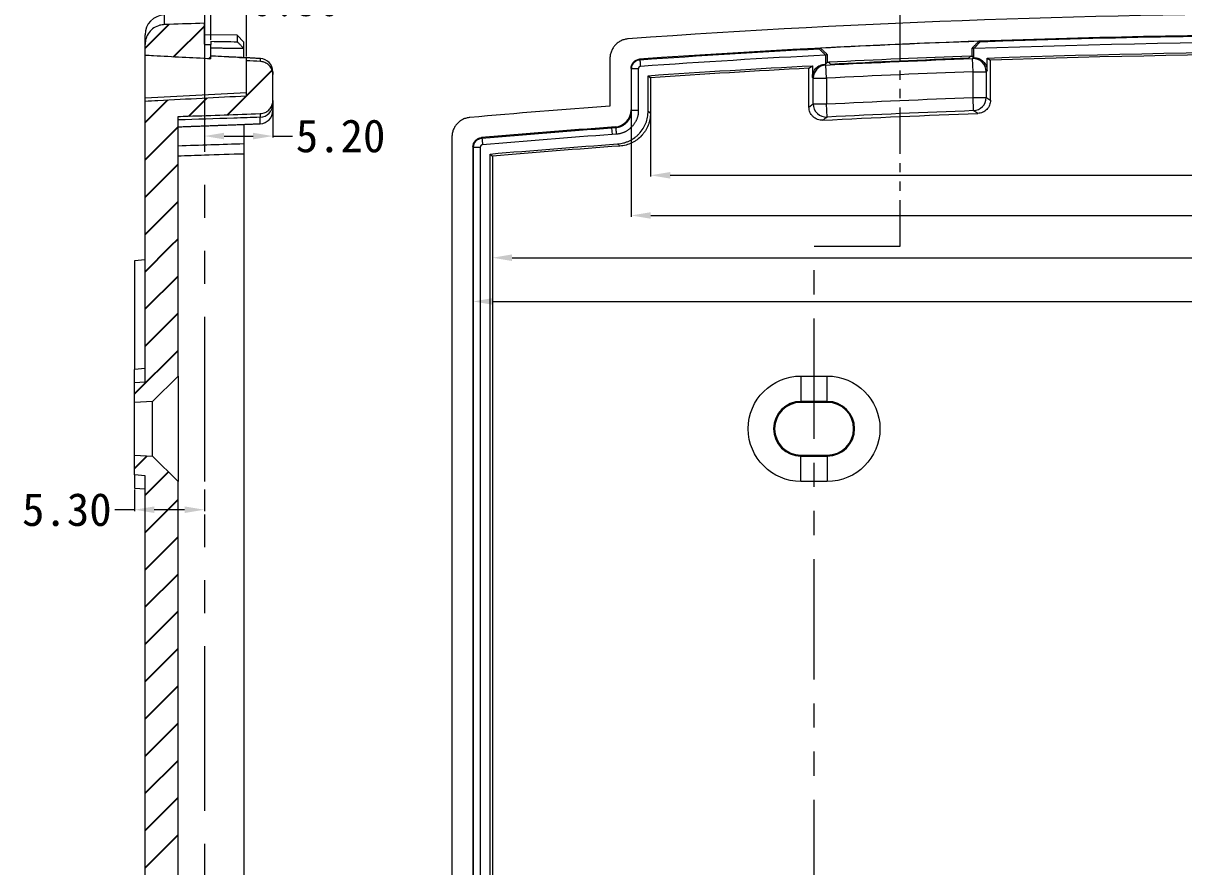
# Model space of a CAD drawing. Extents: x 28 to 864, y 245 to 592.
# Drawn here: x 688 to 776.2, y 494.8 to 558.8 of the extents above; entities that cross this region are included whole.
import ezdxf

# ---------------------------------------------------------------- set-up
doc = ezdxf.new("R2010")
doc.units = 0
doc.header["$MEASUREMENT"] = 0
doc.linetypes.add('PHANTOM', pattern=[2.5, 1.25, -0.25, 0.25, -0.25, 0.25, -0.25])
doc.layers.add('10', color=7, linetype='Continuous')
doc.layers.add('20', color=7, linetype='Continuous')
doc.dimstyles.new('2', dxfattribs={"dimtxt": 2.5, "dimasz": 1.5, "dimexe": 0.1, "dimexo": 0.1, "dimgap": 0.1, "dimtad": 0, "dimzin": 0, "dimdsep": 46, "dimtxsty": 'Standard', "dimcen": 0, "dimclrd": 4, "dimclre": 4, "dimclrt": 3, "dimadec": 1, "dimazin": 0, "dimtfac": 1, "dimtofl": 0, "dimtmove": 0, "dimatfit": 3, "dimfxl": 0.18, "dimtolj": 1, "dimtzin": 0, "dimlwd": 9, "dimlwe": 9, "dimarcsym": 0})

# ---------------------------------------------------------------- blocks, each defined once
blk = doc.blocks.new('HATCH7')
at = {"color": 200, "linetype": 'Continuous'}
for p, q in [((643.46, 249.089), (645.258, 250.885)), ((645.622, 248.422), (647.96, 250.758)), ((648.311, 248.281), (648.46, 248.43)), ((649.718, 244.033), (653.099, 247.411)), ((643.46, 243.435), (645.188, 245.161)), ((646.786, 243.931), (648.174, 245.318)), ((643.46, 240.608), (645.96, 243.106)), ((643.46, 237.781), (645.96, 240.279)), ((643.46, 234.954), (645.96, 237.452)), ((645.391, 234.056), (645.96, 234.625)), ((643.46, 232.127), (645.391, 234.056)), ((643.46, 229.3), (645.96, 231.798)), ((643.46, 226.473), (645.96, 228.971)), ((642.66, 222.847), (645.96, 226.144)), ((642.66, 217.193), (643.628, 218.16)), ((643.46, 215.165), (645.234, 216.937)), ((643.46, 212.338), (645.96, 214.836)), ((643.46, 209.511), (645.96, 212.009)), ((643.46, 206.684), (645.96, 209.182)), ((643.46, 203.857), (645.96, 206.355)), ((643.46, 201.03), (645.96, 203.528)), ((643.46, 198.203), (645.96, 200.701)), ((643.46, 195.376), (645.96, 197.874)), ((643.46, 192.549), (645.96, 195.047)), ((643.46, 189.722), (645.96, 192.22)), ((643.46, 186.895), (645.96, 189.393))]:
    blk.add_line(p, q, dxfattribs=at)
blk = doc.blocks.new('*D101')
at = {"color": 4, "linetype": 'Continuous', "lineweight": 9}
for p, q in [((735.656, 551.849), (735.656, 547.139)), ((840.512, 551.849), (840.512, 547.139)), ((737.156, 547.239), (782.359, 547.239)), ((839.012, 547.239), (793.809, 547.239))]:
    blk.add_line(p, q, dxfattribs=at)
for points in [[(737.156, 547.489), (737.156, 546.989), (735.656, 547.239)], [(839.012, 547.489), (839.012, 546.989), (840.512, 547.239)]]:
    blk.add_solid(points, dxfattribs=at)
at = {"layer": 'Defpoints', "color": 0, "linetype": 'Continuous', "lineweight": 9}
for p in [(735.656, 551.949), (840.512, 551.949), (840.512, 547.239)]:
    blk.add_point(p, dxfattribs=at)
at = {"color": 3, "linetype": 'Continuous', "lineweight": 9, "insert": (788.084, 547.239), "char_height": 2.5, "attachment_point": 5}
blk.add_mtext('\\A1;104.86', dxfattribs=at)
blk = doc.blocks.new('*D102')
at = {"color": 4, "linetype": 'Continuous', "lineweight": 9}
for p, q in [((734.184, 552.103), (734.184, 544.09)), ((841.984, 552.103), (841.984, 544.09)), ((735.684, 544.19), (782.567, 544.19)), ((840.484, 544.19), (793.601, 544.19))]:
    blk.add_line(p, q, dxfattribs=at)
for points in [[(735.684, 544.44), (735.684, 543.94), (734.184, 544.19)], [(840.484, 544.44), (840.484, 543.94), (841.984, 544.19)]]:
    blk.add_solid(points, dxfattribs=at)
at = {"layer": 'Defpoints', "color": 0, "linetype": 'Continuous', "lineweight": 9}
for p in [(734.184, 552.203), (841.984, 552.203), (734.184, 544.19)]:
    blk.add_point(p, dxfattribs=at)
at = {"color": 3, "linetype": 'Continuous', "lineweight": 9, "insert": (788.084, 544.19), "char_height": 2.5, "attachment_point": 5}
blk.add_mtext('\\A1;107.80', dxfattribs=at)
blk = doc.blocks.new('*D103')
at = {"color": 4, "linetype": 'Continuous', "lineweight": 9}
for p, q in [((725.156, 540.983), (781.667, 540.983)), ((851.012, 540.983), (793.533, 540.983))]:
    blk.add_line(p, q, dxfattribs=at)
for points in [[(725.156, 541.233), (725.156, 540.733), (723.656, 540.983)], [(851.012, 541.233), (851.012, 540.733), (852.512, 540.983)]]:
    blk.add_solid(points, dxfattribs=at)
at = {"layer": 'Defpoints', "color": 0, "linetype": 'Continuous', "lineweight": 9}
for p in [(723.656, 540.983), (852.512, 540.983), (852.512, 540.983)]:
    blk.add_point(p, dxfattribs=at)
at = {"color": 3, "linetype": 'Continuous', "lineweight": 9, "insert": (787.6, 540.983), "char_height": 2.5, "attachment_point": 5}
blk.add_mtext('\\A1;128.86', dxfattribs=at)
blk = doc.blocks.new('*D104')
at = {"color": 4, "linetype": 'Continuous', "lineweight": 9}
for p, q in [((723.684, 537.665), (782.333, 537.665)), ((852.484, 537.665), (792.95, 537.665))]:
    blk.add_line(p, q, dxfattribs=at)
for points in [[(723.684, 537.915), (723.684, 537.415), (722.184, 537.665)], [(852.484, 537.915), (852.484, 537.415), (853.984, 537.665)]]:
    blk.add_solid(points, dxfattribs=at)
at = {"layer": 'Defpoints', "color": 0, "linetype": 'Continuous', "lineweight": 9}
for p in [(722.184, 537.665), (853.984, 537.665), (853.984, 537.665)]:
    blk.add_point(p, dxfattribs=at)
at = {"color": 3, "linetype": 'Continuous', "lineweight": 9, "insert": (787.641, 537.665), "char_height": 2.5, "attachment_point": 5}
blk.add_mtext('\\A1;131.80', dxfattribs=at)
blk = doc.blocks.new('*D119')
at = {"color": 4, "linetype": 'Continuous', "lineweight": 9}
for p, q in [((701.788, 561.409), (701.788, 560.453)), ((700.288, 560.553), (698.788, 560.553)), ((702.288, 557.506), (702.288, 560.653)), ((703.788, 560.553), (705.288, 560.553))]:
    blk.add_line(p, q, dxfattribs=at)
for points in [[(700.288, 560.803), (700.288, 560.303), (701.788, 560.553)], [(703.788, 560.803), (703.788, 560.303), (702.288, 560.553)]]:
    blk.add_solid(points, dxfattribs=at)
at = {"layer": 'Defpoints', "color": 0, "linetype": 'Continuous', "lineweight": 9}
for p in [(701.788, 561.509), (702.288, 560.553), (702.288, 557.406)]:
    blk.add_point(p, dxfattribs=at)
at = {"color": 3, "linetype": 'Continuous', "lineweight": 9, "insert": (708.722, 560.553), "char_height": 2.5, "attachment_point": 5}
blk.add_mtext('\\A1;0.50', dxfattribs=at)
blk = doc.blocks.new('*D120')
at = {"color": 4, "linetype": 'Continuous', "lineweight": 9}
for p, q in [((700.288, 563.646), (698.788, 563.646)), ((701.788, 561.609), (701.788, 563.746)), ((704.988, 556.241), (704.988, 563.746)), ((706.488, 563.646), (707.988, 563.646))]:
    blk.add_line(p, q, dxfattribs=at)
for points in [[(700.288, 563.896), (700.288, 563.396), (701.788, 563.646)], [(706.488, 563.896), (706.488, 563.396), (704.988, 563.646)]]:
    blk.add_solid(points, dxfattribs=at)
at = {"layer": 'Defpoints', "color": 0, "linetype": 'Continuous', "lineweight": 9}
for p in [(704.988, 563.646), (701.788, 561.509), (704.988, 556.141)]:
    blk.add_point(p, dxfattribs=at)
at = {"color": 3, "linetype": 'Continuous', "lineweight": 9, "insert": (711.63, 563.646), "char_height": 2.5, "attachment_point": 5}
blk.add_mtext('\\A1;3.20', dxfattribs=at)
blk = doc.blocks.new('*D121')
at = {"color": 4, "linetype": 'Continuous', "lineweight": 9}
for p, q in [((696.488, 523.409), (696.488, 521.762)), ((701.788, 523.409), (701.788, 521.762)), ((696.488, 521.862), (694.988, 521.862)), ((700.288, 521.862), (697.988, 521.862))]:
    blk.add_line(p, q, dxfattribs=at)
for points in [[(697.988, 522.112), (697.988, 521.612), (696.488, 521.862)], [(700.288, 522.112), (700.288, 521.612), (701.788, 521.862)]]:
    blk.add_solid(points, dxfattribs=at)
at = {"layer": 'Defpoints', "color": 0, "linetype": 'Continuous', "lineweight": 9}
for p in [(696.488, 523.509), (701.788, 523.509), (696.488, 521.862)]:
    blk.add_point(p, dxfattribs=at)
at = {"color": 3, "linetype": 'Continuous', "lineweight": 9, "insert": (691.347, 521.862), "char_height": 2.5, "attachment_point": 5}
blk.add_mtext('\\A1;5.30', dxfattribs=at)
blk = doc.blocks.new('*D126')
at = {"color": 4, "linetype": 'Continuous', "lineweight": 9}
for p, q in [((708.388, 381.44), (710.436, 381.511)), ((701.788, 374.163), (701.788, 372.556))]:
    blk.add_line(p, q, dxfattribs=at)
for start, end in [(348.63045, 351.93905), (280.06095, 283.36955)]:
    blk.add_arc((701.788, 381.209), 8.553, start, end, dxfattribs=at)
for points in [[(710.007, 380.023), (710.507, 379.996), (710.336, 381.508)], [(703.304, 372.538), (703.261, 373.036), (701.788, 372.656)]]:
    blk.add_solid(points, dxfattribs=at)
at = {"layer": 'Defpoints', "color": 0, "linetype": 'Continuous', "lineweight": 9}
for p in [(701.788, 561.509), (704.288, 381.296), (708.288, 381.436), (701.788, 374.263), (706.151, 373.852)]:
    blk.add_point(p, dxfattribs=at)
at = {"color": 3, "linetype": 'Continuous', "lineweight": 9, "insert": (707.941, 375.267), "char_height": 2.5, "attachment_point": 5, "rotation": 46}
blk.add_mtext('\\A1;92.0°', dxfattribs=at)
blk = doc.blocks.new('*D131')
at = {"color": 4, "linetype": 'Continuous', "lineweight": 9}
for p, q in [((706.988, 552.818), (706.988, 550.116)), ((701.788, 550.891), (701.788, 550.116)), ((703.288, 550.216), (705.488, 550.216)), ((706.988, 550.216), (708.488, 550.216))]:
    blk.add_line(p, q, dxfattribs=at)
for points in [[(703.288, 550.466), (703.288, 549.966), (701.788, 550.216)], [(705.488, 550.466), (705.488, 549.966), (706.988, 550.216)]]:
    blk.add_solid(points, dxfattribs=at)
at = {"layer": 'Defpoints', "color": 0, "linetype": 'Continuous', "lineweight": 9}
for p in [(706.988, 552.918), (701.788, 550.991), (706.988, 550.216)]:
    blk.add_point(p, dxfattribs=at)
at = {"color": 3, "linetype": 'Continuous', "lineweight": 9, "insert": (712.13, 550.216), "char_height": 2.5, "attachment_point": 5}
blk.add_mtext('\\A1;5.20', dxfattribs=at)

msp = doc.modelspace()

# ---------------------------------------------------------------- linework, layer by layer
at = {"linetype": 'Continuous', "lineweight": 9}
for p, q in [((761.215, 556.139), (761.477, 555.973)), ((747.691, 555.367), (747.953, 555.556)), ((747.691, 552.415), (748.019, 552.651))]:
    msp.add_line(p, q, dxfattribs=at)
at = {"layer": '10', "color": 1, "linetype": 'PHANTOM', "lineweight": 9, "ltscale": 10}
msp.add_line((701.788, 561.509), (701.788, 374.263), dxfattribs=at)
at = {"layer": '20', "color": 1, "linetype": 'PHANTOM', "lineweight": 9, "ltscale": 2.80787}
msp.add_line((754.624, 541.854), (754.624, 561.509), dxfattribs=at)
at = {"layer": '20', "color": 7, "linetype": 'Continuous', "lineweight": 9}
for p, q in [((698.736, 559.403), (698.736, 558.671)), ((701.788, 557.177), (701.788, 558.778)), ((697.288, 557.171), (697.288, 557.904)), ((704.288, 557.866), (701.788, 557.909)), ((704.288, 557.866), (704.288, 557.374)), ((704.793, 557.352), (704.288, 557.866)), ((697.288, 556.334), (697.288, 557.171)), ((702.288, 557.406), (702.288, 557.168)), ((702.288, 556.072), (702.288, 557.168)), ((704.788, 556.848), (704.788, 557.357)), ((697.288, 553.095), (697.288, 556.334)), ((704.788, 556.165), (704.788, 556.848)), ((704.988, 555.93), (704.988, 556.141)), ((706.042, 556.097), (706.041, 556.096)), ((706.041, 555.875), (706.041, 556.096)), ((732.584, 556.1), (732.584, 552.482)), ((748.953, 556.354), (748.953, 555.671)), ((749.084, 556.405), (749.084, 555.808)), ((760.084, 556.292), (760.084, 556.887)), ((760.151, 555.098), (760.114, 556.096)), ((760.215, 556.165), (760.215, 556.848)), ((761.215, 555.166), (761.215, 556.139)), ((704.988, 553.273), (704.988, 555.93)), ((734.184, 555.354), (734.184, 552.203)), ((734.228, 552.163), (734.228, 555.313)), ((734.736, 555.313), (734.736, 552.163)), ((747.691, 552.415), (747.691, 555.367)), ((747.953, 555.556), (747.953, 554.67)), ((749.017, 554.608), (748.966, 555.605)), ((761.477, 552.935), (761.477, 555.973)), ((706.988, 555.098), (706.988, 554.875)), ((706.988, 552.918), (706.988, 554.875)), ((735.481, 552.112), (735.481, 554.797)), ((735.656, 554.634), (735.656, 551.949)), ((748.019, 554.608), (749.017, 554.608)), ((748.019, 552.651), (748.019, 554.608)), ((749.017, 554.608), (749.017, 552.651)), ((760.151, 555.098), (761.149, 555.098)), ((760.151, 553.142), (760.151, 555.098)), ((761.149, 555.098), (761.149, 553.142)), ((697.288, 552.869), (697.288, 553.095)), ((697.288, 541.854), (697.288, 552.869)), ((706.96, 552.641), (706.988, 552.641)), ((706.988, 552.918), (706.988, 552.641)), ((706.988, 552.641), (706.988, 552.15)), ((748.019, 552.651), (749.017, 552.651)), ((749.069, 551.653), (749.017, 552.651)), ((760.187, 552.143), (760.151, 553.142)), ((760.151, 553.142), (761.149, 553.142)), ((699.788, 541.854), (699.788, 551.7)), ((706.023, 551.152), (706.023, 551.642)), ((734.184, 552.203), (734.228, 552.163)), ((706.023, 551.152), (706.026, 551.15)), ((732.979, 550.907), (732.701, 550.887)), ((732.704, 550.843), (732.701, 550.887)), ((732.704, 550.843), (733.023, 550.866)), ((732.704, 550.843), (732.741, 550.336)), ((733.023, 550.866), (732.979, 550.907)), ((720.584, 550.137), (720.584, 386.34)), ((733.06, 550.359), (732.741, 550.336)), ((704.788, 549.62), (704.788, 548.854)), ((722.184, 549.402), (722.184, 386.616)), ((722.228, 386.656), (722.228, 549.362)), ((722.736, 549.362), (722.736, 386.656)), ((704.788, 548.854), (704.788, 387.164)), ((723.481, 387.164), (723.481, 548.854)), ((723.656, 548.694), (723.656, 387.325)), ((697.288, 531.579), (697.288, 541.854)), ((699.788, 532.009), (699.788, 541.854)), ((697.288, 540.829), (696.488, 540.759)), ((696.488, 540.759), (696.488, 532.509)), ((697.288, 532.579), (696.488, 532.509)), ((696.488, 531.509), (696.488, 532.509)), ((696.488, 531.509), (697.288, 531.579)), ((696.488, 530.009), (696.488, 531.509)), ((697.86, 530.081), (699.788, 532.009)), ((699.788, 532.009), (699.788, 524.009)), ((747.084, 532.009), (749.084, 532.009)), ((747.084, 532.009), (747.084, 530.081)), ((749.084, 530.081), (749.084, 532.009)), ((697.86, 530.081), (696.488, 530.009)), ((696.488, 526.009), (696.488, 530.009)), ((697.86, 525.937), (697.86, 530.081)), ((749.084, 530.081), (747.084, 530.081)), ((747.084, 530.009), (747.084, 530.081)), ((749.084, 530.009), (747.084, 530.009)), ((749.084, 530.009), (749.084, 530.081)), ((696.488, 526.009), (697.86, 525.937)), ((696.488, 524.509), (696.488, 526.009)), ((699.788, 524.009), (697.86, 525.937)), ((747.084, 526.009), (747.084, 525.937)), ((747.084, 526.009), (749.084, 526.009)), ((747.084, 525.937), (749.084, 525.937)), ((747.084, 524.009), (747.084, 525.937)), ((749.084, 526.009), (749.084, 525.937)), ((749.084, 525.937), (749.084, 524.009)), ((697.288, 524.439), (696.488, 524.509)), ((696.488, 524.509), (696.488, 523.509)), ((697.288, 490.722), (697.288, 524.439)), ((696.488, 523.509), (697.288, 523.439)), ((699.788, 490.722), (699.788, 524.009)), ((749.084, 524.009), (747.084, 524.009))]:
    msp.add_line(p, q, dxfattribs=at)
at = {"layer": '20', "color": 1, "linetype": 'PHANTOM', "lineweight": 9, "ltscale": 7.304632}
msp.add_line((748.084, 490.722), (748.084, 541.854), dxfattribs=at)
at = {"layer": '20', "color": 1, "linetype": 'Continuous', "lineweight": 9}
msp.add_line((748.084, 541.854), (754.624, 541.854), dxfattribs=at)
at = {"layer": '20', "color": 7, "linetype": 'Continuous', "lineweight": 9}
msp.add_polyline3d([(761.149, 553.142, 0), (761.156, 553.138, 0), (761.162, 553.134, 0), (761.169, 553.129, 0), (761.176, 553.125, 0), (761.182, 553.121, 0), (761.189, 553.117, 0), (761.195, 553.113, 0), (761.202, 553.109, 0), (761.208, 553.105, 0), (761.215, 553.101, 0), (761.221, 553.096, 0), (761.228, 553.092, 0), (761.235, 553.088, 0), (761.241, 553.084, 0), (761.248, 553.08, 0), (761.254, 553.076, 0), (761.261, 553.072, 0), (761.267, 553.068, 0), (761.274, 553.063, 0), (761.28, 553.059, 0), (761.287, 553.055, 0), (761.294, 553.051, 0), (761.3, 553.047, 0), (761.307, 553.043, 0), (761.313, 553.039, 0), (761.32, 553.034, 0), (761.326, 553.03, 0), (761.333, 553.026, 0), (761.339, 553.022, 0), (761.346, 553.018, 0), (761.353, 553.014, 0), (761.359, 553.01, 0), (761.366, 553.006, 0), (761.372, 553.001, 0), (761.379, 552.997, 0), (761.385, 552.993, 0), (761.392, 552.989, 0), (761.398, 552.985, 0), (761.405, 552.981, 0), (761.412, 552.977, 0), (761.418, 552.973, 0), (761.425, 552.968, 0), (761.431, 552.964, 0), (761.438, 552.96, 0), (761.444, 552.956, 0), (761.451, 552.952, 0), (761.457, 552.948, 0), (761.464, 552.944, 0), (761.471, 552.939, 0), (761.477, 552.935, 0)], dxfattribs=at)
for centre, radius, start, end in [((698.788, 557.904), 1.5, 92, 180), ((788.084, -206.366), 765.875, 85.948847, 94.051153), ((788.084, -206.366), 764.275, 86.004829, 93.995171), ((788.084, -206.366), 764.266, 92.062024, 92.962597), ((788.084, -206.366), 763.723, 87.908757, 92.091243), ((705.988, 555.098), 1, 0, 86.88815), ((788.084, -206.366), 763.723, 92.936961, 93.992117), ((788.084, -206.366), 763.171, 92.110749, 92.92108), ((788.084, -206.366), 762.803, 88.001091, 91.998909), ((788.084, -206.366), 762.803, 93.035428, 93.94111), ((788.084, -206.366), 761.976, 92.100874, 92.938862), ((705.988, 552.15), 1, 272.1571, 0), ((788.084, -206.366), 760.875, 94.183003, 94.986135), ((788.084, -206.366), 759.022, 92.10628, 92.946428), ((788.084, -206.366), 759.275, 94.183003, 94.930699), ((788.084, -206.366), 758.723, 94.183003, 94.927675), ((788.084, -206.366), 757.803, 94.142852, 94.877167), ((747.084, 528.009), 2.072, 90, 270), ((747.084, 528.009), 2, 90, 270), ((749.084, 528.009), 2.072, 270, 90), ((749.084, 528.009), 2, 270, 90)]:
    msp.add_arc(centre, radius, start, end, dxfattribs=at)
at = {"layer": '20', "color": 7, "linetype": 'Continuous', "lineweight": 9, "extrusion": (-6.70362e-16, -5.60665e-33, -1)}
for radius, start, end in [(764.231, 87.945751, 92.054256), (764.231, 86.007883, 87.029393), (759.231, 85.072325, 85.816997)]:
    msp.add_arc((-788.084, -206.366), radius, start, end, dxfattribs=at)
at = {"layer": '20', "color": 7, "linetype": 'Continuous', "lineweight": 9, "extrusion": (0, 0, -1)}
for centre, radius, start, end in [((-788.084, -206.366), 762.975, 87.061138, 87.899126), ((-788.084, -206.366), 763.03, 87.089017, 87.878227), ((-788.084, -206.366), 763.171, 87.889251, 87.897403), ((-788.084, -206.366), 762.978, 87.981858, 92.018142), ((-788.084, -206.366), 762.978, 86.04665, 86.984972), ((-788.084, -206.366), 763.04, 87.05645, 87.060409), ((-788.084, -206.366), 763.171, 87.070764, 87.07892), ((-788.084, -206.366), 760.021, 87.053572, 87.89372), ((-788.084, -206.366), 758.804, 87.028054, 87.917773), ((-788.084, -206.366), 757.978, 85.110713, 85.844911), ((-747.084, 528.009), 4, 270, 90), ((-749.084, 528.009), 4, 90, 270)]:
    msp.add_arc(centre, radius, start, end, dxfattribs=at)
at = {"layer": '20', "color": 7, "linetype": 'Continuous', "lineweight": 9}
for centre, major_axis, ratio, start_param, end_param in [((705.988, 555.098), (1, 0), 0.999328, 0, 1.518436), ((760.151, 555.098), (0.72, -0.694), 0.997161, 0.768485, 2.373107), ((749.017, 554.608), (-0.689, -0.725), 0.997398, 3.953938, 5.47084), ((705.988, 552.641), (-1, 0), 0.999323, 1.605703, 3.141593), ((749.017, 552.651), (-0.584, 0.812), 0.997924, 0.948628, 2.568918), ((760.151, 553.142), (-0.533, -0.846), 0.998087, 0.59984, 2.13212), ((705.988, 552.15), (-1, 0), 0.998676, 1.605703, 3.141593), ((705.988, 552.641), (-0.033, 0.999), 0.052308, 3.178406, 3.891695), ((732.884, 552.204), (0.952, -0.885), 0.999716, 5.534432, 7.031938)]:
    msp.add_ellipse(centre, major_axis=major_axis, ratio=ratio, start_param=start_param, end_param=end_param, dxfattribs=at)
for points, degree, knots in [([(701.788, 558.778), (700.902, 558.747), (700.015, 558.716), (699.129, 558.685), (698.998, 558.68), (698.867, 558.676), (698.736, 558.671)], 3, [0, 0, 0, 0, 0.871324, 0.871324, 0.871324, 1, 1, 1, 1]), ([(698.736, 558.671), (698.628, 558.668), (698.519, 558.652), (698.414, 558.625), (698.252, 558.583), (698.094, 558.513), (697.955, 558.419), (697.815, 558.326), (697.69, 558.207), (697.589, 558.073), (697.488, 557.939), (697.409, 557.785), (697.359, 557.625), (697.312, 557.479), (697.288, 557.324), (697.288, 557.171)], 3, [0, 0, 0, 0, 0.141346, 0.141346, 0.141346, 0.36063, 0.36063, 0.36063, 0.580009, 0.580009, 0.580009, 0.799578, 0.799578, 0.799578, 1, 1, 1, 1]), ([(701.788, 557.177), (701.895, 557.175), (702.002, 557.173), (702.109, 557.171), (702.169, 557.17), (702.228, 557.169), (702.288, 557.168)], 3, [0, 0, 0, 0, 0.641628, 0.641628, 0.641628, 1, 1, 1, 1]), ([(704.788, 556.848), (704.719, 556.921), (704.65, 556.994), (704.581, 557.067), (704.532, 557.118), (704.483, 557.169), (704.434, 557.221), (704.386, 557.272), (704.337, 557.323), (704.288, 557.374)], 3, [0, 0, 0, 0, 0.415447, 0.415447, 0.415447, 0.707723, 0.707723, 0.707723, 1, 1, 1, 1]), ([(733.977, 557.596), (733.883, 557.589), (733.791, 557.574), (733.656, 557.538), (733.611, 557.524), (733.523, 557.492), (733.479, 557.473), (733.352, 557.412), (733.272, 557.365), (733.121, 557.254), (733.05, 557.191), (732.923, 557.054), (732.866, 556.98), (732.766, 556.822), (732.723, 556.737), (732.654, 556.563), (732.628, 556.474), (732.593, 556.289), (732.584, 556.195), (732.584, 556.1)], 3, [0, 0, 0, 0, 0.125, 0.125, 0.1875, 0.1875, 0.25, 0.25, 0.375, 0.375, 0.5, 0.5, 0.625, 0.625, 0.75, 0.75, 0.875, 0.875, 1, 1, 1, 1]), ([(760.215, 556.848), (760.281, 556.921), (760.346, 556.994), (760.412, 557.067), (760.458, 557.118), (760.505, 557.169), (760.551, 557.221), (760.597, 557.272), (760.643, 557.323), (760.69, 557.374)], 3, [0, 0, 0, 0, 0.415447, 0.415447, 0.415447, 0.707723, 0.707723, 0.707723, 1, 1, 1, 1]), ([(702.288, 556.072), (700.832, 556.148), (699.376, 556.225), (697.919, 556.301), (697.709, 556.312), (697.499, 556.323), (697.288, 556.334)], 3, [0, 0, 0, 0, 0.873802, 0.873802, 0.873802, 1, 1, 1, 1]), ([(734.184, 555.354), (734.184, 555.398), (734.188, 555.441), (734.204, 555.527), (734.217, 555.569), (734.249, 555.651), (734.268, 555.69), (734.315, 555.764), (734.342, 555.799), (734.402, 555.863), (734.434, 555.892), (734.505, 555.944), (734.543, 555.967), (734.661, 556.023), (734.747, 556.046), (734.835, 556.052)], 3, [0, 0, 0, 0, 0.125, 0.125, 0.25, 0.25, 0.375, 0.375, 0.5, 0.5, 0.625, 0.625, 0.75, 0.75, 1, 1, 1, 1]), ([(734.835, 556.052), (734.843, 556.044), (734.851, 556.037), (734.86, 556.029), (734.866, 556.023), (734.872, 556.017), (734.879, 556.011)], 3, [0, 0, 0, 0, 0.559823, 0.559823, 0.559823, 1, 1, 1, 1]), ([(748.479, 556.839), (748.543, 556.773), (748.608, 556.706), (748.673, 556.64), (748.72, 556.593), (748.766, 556.545), (748.813, 556.497), (748.86, 556.449), (748.906, 556.402), (748.953, 556.354)], 3, [0, 0, 0, 0, 0.409121, 0.409121, 0.409121, 0.704561, 0.704561, 0.704561, 1, 1, 1, 1]), ([(760.215, 556.165), (760.281, 556.165), (760.346, 556.159), (760.474, 556.133), (760.537, 556.114), (760.658, 556.064), (760.716, 556.034), (760.824, 555.961), (760.876, 555.919), (760.968, 555.827), (761.01, 555.777), (761.083, 555.668), (761.114, 555.61), (761.164, 555.489), (761.183, 555.427), (761.209, 555.297), (761.215, 555.232), (761.215, 555.166)], 3, [0, 0, 0, 0, 0.125, 0.125, 0.25, 0.25, 0.375, 0.375, 0.5, 0.5, 0.625, 0.625, 0.75, 0.75, 0.875, 0.875, 1, 1, 1, 1]), ([(706.988, 554.875), (706.988, 554.952), (706.979, 555.03), (706.961, 555.105), (706.936, 555.214), (706.891, 555.321), (706.83, 555.415), (706.77, 555.509), (706.692, 555.595), (706.604, 555.664), (706.516, 555.733), (706.415, 555.788), (706.309, 555.824), (706.222, 555.853), (706.131, 555.87), (706.041, 555.875)], 3, [0, 0, 0, 0, 0.152861, 0.152861, 0.152861, 0.375253, 0.375253, 0.375253, 0.597577, 0.597577, 0.597577, 0.81971, 0.81971, 0.81971, 1, 1, 1, 1]), ([(734.228, 555.313), (734.222, 555.319), (734.216, 555.324), (734.21, 555.33), (734.201, 555.338), (734.193, 555.346), (734.184, 555.354)], 3, [0, 0, 0, 0, 0.404261, 0.404261, 0.404261, 1, 1, 1, 1]), ([(734.228, 555.313), (734.228, 555.401), (734.244, 555.488), (734.309, 555.651), (734.356, 555.726), (734.475, 555.854), (734.547, 555.907), (734.705, 555.983), (734.791, 556.005), (734.879, 556.011)], 3, [0, 0, 0, 0, 0.25, 0.25, 0.5, 0.5, 0.75, 0.75, 1, 1, 1, 1]), ([(734.914, 555.504), (734.841, 555.5), (734.788, 555.443), (734.735, 555.387), (734.736, 555.313)], 2, [0, 0, 0, 0.5, 0.5, 1, 1, 1]), ([(747.953, 554.67), (747.953, 554.734), (747.959, 554.797), (747.983, 554.921), (748.001, 554.982), (748.048, 555.1), (748.076, 555.156), (748.144, 555.262), (748.184, 555.312), (748.271, 555.404), (748.318, 555.445), (748.421, 555.519), (748.476, 555.551), (748.591, 555.604), (748.65, 555.625), (748.773, 555.655), (748.837, 555.665), (748.9, 555.668)], 3, [0, 0, 0, 0, 0.125, 0.125, 0.25, 0.25, 0.375, 0.375, 0.5, 0.5, 0.625, 0.625, 0.75, 0.75, 0.875, 0.875, 1, 1, 1, 1]), ([(761.215, 555.166), (761.197, 555.147), (761.179, 555.128), (761.16, 555.109), (761.157, 555.106), (761.153, 555.102), (761.149, 555.098)], 3, [0, 0, 0, 0, 0.833728, 0.833728, 0.833728, 1, 1, 1, 1]), ([(735.481, 554.797), (735.527, 554.754), (735.573, 554.711), (735.62, 554.667), (735.632, 554.656), (735.644, 554.645), (735.656, 554.634)], 3, [0, 0, 0, 0, 0.793477, 0.793477, 0.793477, 1, 1, 1, 1]), ([(748.019, 554.608), (748.015, 554.611), (748.012, 554.615), (748.008, 554.618), (747.99, 554.636), (747.971, 554.653), (747.953, 554.67)], 3, [0, 0, 0, 0, 0.159094, 0.159094, 0.159094, 1, 1, 1, 1]), ([(697.288, 552.869), (697.611, 552.886), (697.934, 552.903), (698.257, 552.92), (700.501, 553.037), (702.744, 553.155), (704.988, 553.273)], 3, [0, 0, 0, 0, 0.125823, 0.125823, 0.125823, 1, 1, 1, 1]), ([(706.019, 551.918), (706.024, 551.918), (706.028, 551.918), (706.033, 551.918), (706.099, 551.921), (706.168, 551.931), (706.236, 551.949), (706.345, 551.977), (706.45, 552.023), (706.543, 552.085), (706.636, 552.148), (706.719, 552.227), (706.787, 552.316), (706.854, 552.405), (706.907, 552.508), (706.941, 552.614), (706.972, 552.712), (706.988, 552.816), (706.988, 552.918)], 3, [0, 0, 0, 0, 0.003639, 0.003639, 0.003639, 0.139626, 0.139626, 0.139626, 0.359275, 0.359275, 0.359275, 0.578915, 0.578915, 0.578915, 0.798696, 0.798696, 0.798696, 1, 1, 1, 1]), ([(761.477, 552.935), (761.477, 552.807), (761.452, 552.678), (761.38, 552.502), (761.351, 552.444), (761.281, 552.337), (761.241, 552.287), (761.153, 552.196), (761.103, 552.154), (760.999, 552.081), (760.943, 552.049), (760.827, 551.997), (760.765, 551.977), (760.641, 551.948), (760.578, 551.94), (760.514, 551.937)], 3, [0, 0, 0, 0, 0.25, 0.25, 0.375, 0.375, 0.5, 0.5, 0.625, 0.625, 0.75, 0.75, 0.875, 0.875, 1, 1, 1, 1]), ([(699.788, 551.7), (700.049, 551.709), (700.309, 551.718), (700.569, 551.727), (702.387, 551.791), (704.205, 551.855), (706.023, 551.918)], 3, [0, 0, 0, 0, 0.125297, 0.125297, 0.125297, 1, 1, 1, 1]), ([(706.023, 551.642), (705.358, 551.621), (704.692, 551.599), (704.027, 551.577), (702.614, 551.53), (701.201, 551.483), (699.788, 551.437)], 3, [0, 0, 0, 0, 0.320162, 0.320162, 0.320162, 1, 1, 1, 1]), ([(733.023, 550.866), (733.041, 550.868), (733.078, 550.871), (733.133, 550.879), (733.188, 550.889), (733.242, 550.901), (733.296, 550.916), (733.349, 550.933), (733.401, 550.952), (733.453, 550.973), (733.503, 550.997), (733.552, 551.022), (733.601, 551.05), (733.648, 551.08), (733.693, 551.112), (733.737, 551.145), (733.78, 551.181), (733.822, 551.218), (733.861, 551.257), (733.899, 551.298), (733.935, 551.34), (733.969, 551.384), (734.002, 551.43), (734.032, 551.476), (734.06, 551.524), (734.087, 551.573), (734.111, 551.623), (734.133, 551.674), (734.153, 551.726), (734.17, 551.779), (734.185, 551.833), (734.198, 551.887), (734.209, 551.941), (734.217, 551.996), (734.223, 552.052), (734.227, 552.107), (734.227, 552.144), (734.228, 552.163)], 3, [0, 0, 0, 0, 0.028577, 0.057154, 0.085729, 0.114304, 0.142878, 0.171451, 0.200024, 0.228596, 0.257168, 0.285739, 0.314309, 0.34288, 0.37145, 0.400019, 0.428588, 0.457158, 0.485727, 0.514295, 0.542864, 0.571433, 0.600002, 0.628571, 0.65714, 0.685709, 0.714279, 0.742849, 0.771419, 0.79999, 0.828561, 0.857133, 0.885705, 0.914278, 0.942851, 0.971425, 1, 1, 1, 1]), ([(734.736, 552.163), (734.752, 551.474), (734.25, 550.934), (733.748, 550.394), (733.06, 550.359)], 2, [0, 0, 0, 0.5, 0.5, 1, 1, 1]), ([(733.164, 549.62), (733.321, 549.631), (733.474, 549.657), (733.699, 549.717), (733.773, 549.74), (733.919, 549.794), (733.992, 549.825), (734.204, 549.926), (734.337, 550.006), (734.525, 550.144), (734.585, 550.193), (734.703, 550.298), (734.759, 550.353), (734.918, 550.524), (735.013, 550.647), (735.137, 550.844), (735.176, 550.913), (735.247, 551.053), (735.279, 551.124), (735.364, 551.341), (735.408, 551.49), (735.451, 551.72), (735.463, 551.798), (735.477, 551.955), (735.481, 552.033), (735.481, 552.112)], 3, [0, 0, 0, 0, 0.125, 0.125, 0.1875, 0.1875, 0.25, 0.25, 0.375, 0.375, 0.4375, 0.4375, 0.5, 0.5, 0.625, 0.625, 0.6875, 0.6875, 0.75, 0.75, 0.875, 0.875, 0.9375, 0.9375, 1, 1, 1, 1]), ([(735.656, 551.949), (735.656, 551.792), (735.641, 551.637), (735.598, 551.408), (735.58, 551.333), (735.537, 551.183), (735.511, 551.108), (735.425, 550.89), (735.355, 550.751), (735.231, 550.554), (735.187, 550.49), (735.091, 550.365), (735.04, 550.305), (734.881, 550.134), (734.765, 550.031), (734.577, 549.892), (734.512, 549.848), (734.377, 549.768), (734.309, 549.731), (734.098, 549.63), (733.953, 549.576), (733.726, 549.515), (733.649, 549.499), (733.494, 549.473), (733.416, 549.463), (733.338, 549.457)], 3, [0, 0, 0, 0, 0.125, 0.125, 0.1875, 0.1875, 0.25, 0.25, 0.375, 0.375, 0.4375, 0.4375, 0.5, 0.5, 0.625, 0.625, 0.6875, 0.6875, 0.75, 0.75, 0.875, 0.875, 0.9375, 0.9375, 1, 1, 1, 1]), ([(735.481, 552.112), (735.511, 552.084), (735.541, 552.056), (735.571, 552.028), (735.599, 552.002), (735.627, 551.976), (735.656, 551.949)], 3, [0, 0, 0, 0, 0.515126, 0.515126, 0.515126, 1, 1, 1, 1]), ([(748.742, 551.418), (748.606, 551.411), (748.469, 551.432), (748.28, 551.502), (748.219, 551.532), (748.104, 551.604), (748.05, 551.645), (747.953, 551.737), (747.908, 551.79), (747.831, 551.9), (747.799, 551.959), (747.745, 552.083), (747.725, 552.149), (747.698, 552.28), (747.691, 552.347), (747.691, 552.415)], 3, [0, 0, 0, 0, 0.25, 0.25, 0.375, 0.375, 0.5, 0.5, 0.625, 0.625, 0.75, 0.75, 0.875, 0.875, 1, 1, 1, 1]), ([(749.069, 551.653), (749.034, 551.627), (748.999, 551.602), (748.964, 551.577), (748.89, 551.524), (748.816, 551.471), (748.742, 551.418)], 3, [0, 0, 0, 0, 0.32011, 0.32011, 0.32011, 1, 1, 1, 1]), ([(760.514, 551.937), (760.479, 551.959), (760.444, 551.981), (760.409, 552.003), (760.335, 552.05), (760.261, 552.096), (760.187, 552.143)], 3, [0, 0, 0, 0, 0.320162, 0.320162, 0.320162, 1, 1, 1, 1]), ([(699.788, 550.917), (700.453, 550.942), (701.119, 550.967), (701.784, 550.992), (703.197, 551.045), (704.61, 551.098), (706.023, 551.152)], 3, [0, 0, 0, 0, 0.32011, 0.32011, 0.32011, 1, 1, 1, 1]), ([(704.788, 551.101), (704.788, 550.848), (704.788, 550.614), (704.788, 549.954), (704.788, 549.666), (704.788, 549.62)], 3, [0, 0, 0, 0, 0.307644, 0.307644, 1, 1, 1, 1]), ([(721.953, 551.63), (721.86, 551.622), (721.769, 551.605), (721.636, 551.568), (721.592, 551.554), (721.505, 551.521), (721.462, 551.502), (721.337, 551.44), (721.258, 551.392), (721.111, 551.281), (721.041, 551.218), (720.915, 551.081), (720.86, 551.008), (720.762, 550.851), (720.72, 550.767), (720.653, 550.595), (720.627, 550.506), (720.593, 550.324), (720.584, 550.23), (720.584, 550.137)], 3, [0, 0, 0, 0, 0.125, 0.125, 0.1875, 0.1875, 0.25, 0.25, 0.375, 0.375, 0.5, 0.5, 0.625, 0.625, 0.75, 0.75, 0.875, 0.875, 1, 1, 1, 1]), ([(722.184, 549.402), (722.184, 549.446), (722.188, 549.489), (722.204, 549.574), (722.216, 549.616), (722.247, 549.697), (722.267, 549.735), (722.312, 549.808), (722.339, 549.843), (722.397, 549.907), (722.429, 549.936), (722.498, 549.988), (722.536, 550.011), (722.613, 550.049), (722.654, 550.064), (722.737, 550.088), (722.78, 550.096), (722.824, 550.099)], 3, [0, 0, 0, 0, 0.125, 0.125, 0.25, 0.25, 0.375, 0.375, 0.5, 0.5, 0.625, 0.625, 0.75, 0.75, 0.875, 0.875, 1, 1, 1, 1]), ([(722.228, 549.362), (722.228, 549.449), (722.244, 549.535), (722.307, 549.697), (722.353, 549.771), (722.47, 549.899), (722.541, 549.952), (722.696, 550.028), (722.781, 550.052), (722.867, 550.059)], 3, [0, 0, 0, 0, 0.25, 0.25, 0.5, 0.5, 0.75, 0.75, 1, 1, 1, 1]), ([(722.824, 550.099), (722.832, 550.092), (722.84, 550.085), (722.848, 550.077), (722.855, 550.071), (722.861, 550.065), (722.867, 550.059)], 3, [0, 0, 0, 0, 0.559826, 0.559826, 0.559826, 1, 1, 1, 1]), ([(722.228, 549.362), (722.222, 549.368), (722.216, 549.373), (722.21, 549.378), (722.201, 549.386), (722.193, 549.394), (722.184, 549.402)], 3, [0, 0, 0, 0, 0.404124, 0.404124, 0.404124, 1, 1, 1, 1]), ([(722.911, 549.553), (722.839, 549.548), (722.787, 549.491), (722.735, 549.435), (722.736, 549.362)], 2, [0, 0, 0, 0.5, 0.5, 1, 1, 1]), ([(704.788, 548.854), (703.788, 548.822), (702.788, 548.79), (701.788, 548.758), (701.122, 548.737), (700.455, 548.715), (699.788, 548.694)], 3, [0, 0, 0, 0, 0.6, 0.6, 0.6, 1, 1, 1, 1]), ([(723.481, 548.854), (723.527, 548.812), (723.573, 548.769), (723.62, 548.727), (723.632, 548.716), (723.644, 548.705), (723.656, 548.694)], 3, [0, 0, 0, 0, 0.793575, 0.793575, 0.793575, 1, 1, 1, 1])]:
    msp.add_open_spline(points, degree=degree, knots=knots, dxfattribs=at)
for points, degree in [([(702.288, 557.406), (702.955, 557.395), (703.622, 557.385), (704.288, 557.374)], 3), ([(760.084, 556.887), (760.585, 557.406)], 1), ([(760.585, 557.406), (760.62, 557.395), (760.655, 557.385), (760.69, 557.374)], 3), ([(704.788, 556.848), (702.288, 556.887)], 1), ([(704.453, 556.182), (703.731, 556.219), (703.01, 556.255), (702.288, 556.292)], 3), ([(704.988, 556.141), (704.088, 556.19), (703.188, 556.239), (702.288, 556.288)], 3), ([(706.041, 556.096), (705.511, 556.125), (704.982, 556.154), (704.453, 556.182)], 3), ([(704.453, 556.182), (704.565, 556.177), (704.677, 556.171), (704.788, 556.165)], 3), ([(706.042, 556.096), (704.783, 556.165)], 1), ([(706.042, 556.096), (704.783, 556.165)], 1), ([(748.479, 556.839), (748.514, 556.852), (748.549, 556.866), (748.584, 556.879)], 3), ([(748.584, 556.879), (749.084, 556.405)], 1), ([(749.084, 556.405), (748.953, 556.354)], 1), ([(759.834, 556.141), (759.881, 556.19), (759.928, 556.239), (759.976, 556.288)], 3), ([(760.215, 556.848), (760.084, 556.887)], 1), ([(760.197, 556.182), (760.16, 556.219), (760.122, 556.255), (760.084, 556.292)], 3), ([(760.114, 556.096), (760.142, 556.125), (760.17, 556.154), (760.197, 556.182)], 3), ([(760.197, 556.182), (760.203, 556.177), (760.209, 556.171), (760.215, 556.165)], 3), ([(706.041, 555.875), (705.69, 555.893), (705.339, 555.912), (704.988, 555.93)], 3), ([(734.736, 555.313), (734.228, 555.313)], 1), ([(734.914, 555.504), (734.879, 556.011)], 1), ([(748.9, 555.668), (748.922, 555.647), (748.944, 555.626), (748.966, 555.605)], 3), ([(749.084, 555.808), (749.04, 555.762), (748.997, 555.716), (748.953, 555.671)], 3), ([(749.192, 555.814), (749.24, 555.769), (749.287, 555.724), (749.334, 555.679)], 3), ([(704.988, 553.484), (702.422, 553.355), (699.855, 553.225), (697.288, 553.095)], 3), ([(734.736, 552.163), (734.228, 552.163)], 1), ([(699.788, 550.915), (702.907, 551.033), (706.026, 551.15)], 2), ([(733.023, 550.866), (733.06, 550.359)], 1), ([(722.867, 550.059), (722.882, 549.891), (722.897, 549.722), (722.911, 549.553)], 3), ([(704.788, 549.62), (703.122, 549.566), (701.455, 549.512), (699.788, 549.457)], 3), ([(722.228, 549.362), (722.736, 549.362)], 1), ([(733.338, 549.457), (733.28, 549.512), (733.222, 549.566), (733.164, 549.62)], 3)]:
    msp.add_open_spline(points, degree=degree, dxfattribs=at)

# ---------------------------------------------------------------- block references
at = {"layer": '20', "color": 200, "linetype": 'Continuous', "lineweight": 9}
msp.add_blockref('HATCH7', (53.828, 307.798), dxfattribs=at)

# ---------------------------------------------------------------- dimensions: what is measured, and where the dimension line sits
at = {"linetype": 'Continuous', "lineweight": 9}
for base, p1, p2, picture, middle in [((704.988, 563.646), (701.788, 561.509), (704.988, 556.141), '*D120', (711.63, 563.646)), ((702.288, 560.553), (701.788, 561.509), (702.288, 557.406), '*D119', (708.722, 560.553)), ((706.988, 550.216), (701.788, 550.991), (706.988, 552.918), '*D131', (712.13, 550.216)), ((734.184, 544.19), (841.984, 552.203), (734.184, 552.203), '*D102', (788.084, 544.19)), ((840.512, 547.239), (735.656, 551.949), (840.512, 551.949), '*D101', (788.084, 547.239)), ((696.488, 521.862), (701.788, 523.509), (696.488, 523.509), '*D121', (691.347, 521.862))]:
    dim = msp.add_linear_dim(base=base, p1=p1, p2=p2, dimstyle='2', dxfattribs=at)
    dim.commit()
    dim.dimension.update_dxf_attribs({"geometry": picture, "text_midpoint": middle})
dim = msp.add_angular_dim_2l(base=(706.151, 373.852), line1=((704.288, 381.296), (708.288, 381.436)), line2=((701.788, 561.509), (701.788, 374.263)), dimstyle='2', dxfattribs=at)
dim.commit()
dim.dimension.update_dxf_attribs({"geometry": '*D126', "text_midpoint": (707.941, 375.267)})
for base, p1, p2, picture, middle in [((852.512, 540.983), (723.656, 540.983), (852.512, 540.983), '*D103', (787.6, 540.983)), ((853.984, 537.665), (722.184, 537.665), (853.984, 537.665), '*D104', (787.641, 537.665))]:
    dim = msp.add_linear_dim(base=base, p1=p1, p2=p2, dimstyle='2', dxfattribs=at)
    dim.commit()
    dim.dimension.update_dxf_attribs({"geometry": picture, "text_midpoint": middle, "dimtype": 160})

doc.saveas('drawing.dxf')
